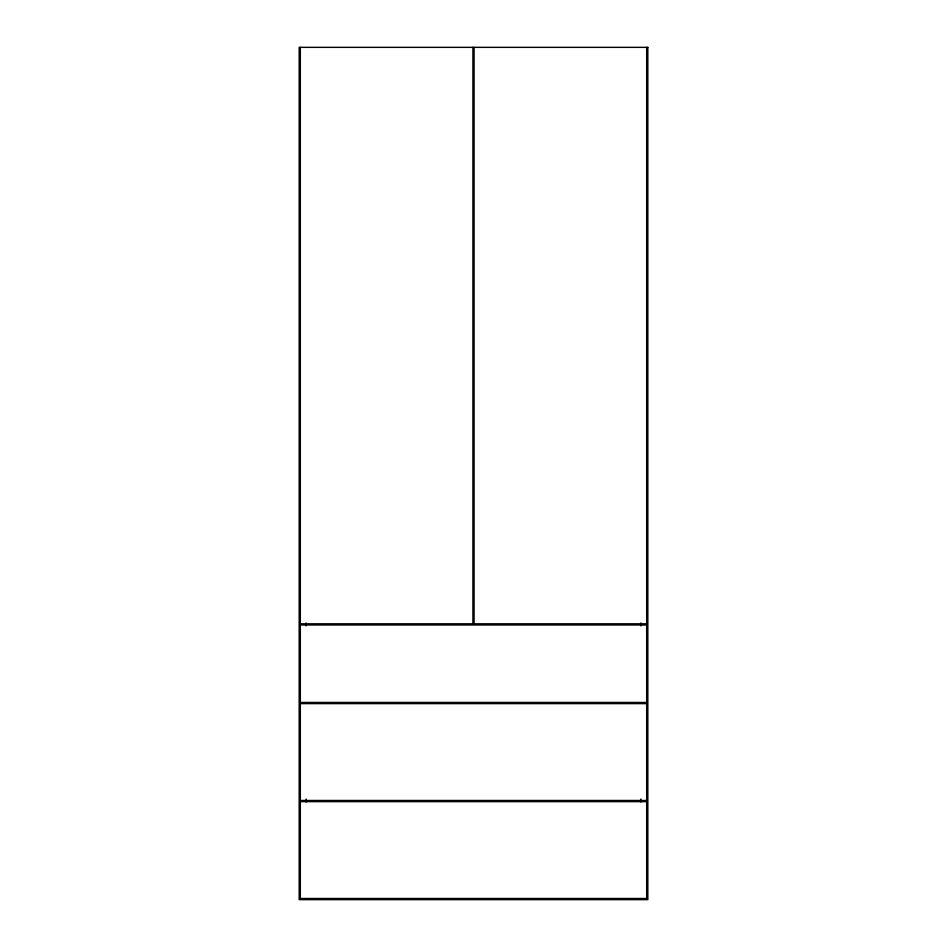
<?xml version="1.0" encoding="UTF-8"?>
<svg xmlns="http://www.w3.org/2000/svg" width="947" height="947" viewBox="0 0 947 947"><rect width="100%" height="100%" fill="white"/><g stroke="black" fill="none" stroke-linecap="round" stroke-linejoin="round"><path stroke-width="1.42" d="M646.671 47.35L646.671 623.813L300.329 623.813L300.329 47.35M640.859 622.948L640.859 625.908M640.859 799.031L640.859 801.991M474.08 47.35L474.08 623.813M472.92 47.35L472.92 623.813M306.141 622.948L306.141 625.908M306.141 799.031L306.141 801.991M647.831 47.35L299.169 47.35L299.169 899.65L647.831 899.65L647.831 47.35M646.671 624.973L300.329 624.973L300.329 702.461L646.671 702.461L646.671 624.973M646.671 703.621L300.329 703.621L300.329 800.475L646.671 800.475L646.671 703.621M646.671 801.636L300.329 801.636L300.329 898.49L646.671 898.49L646.671 801.636"/></g></svg>
